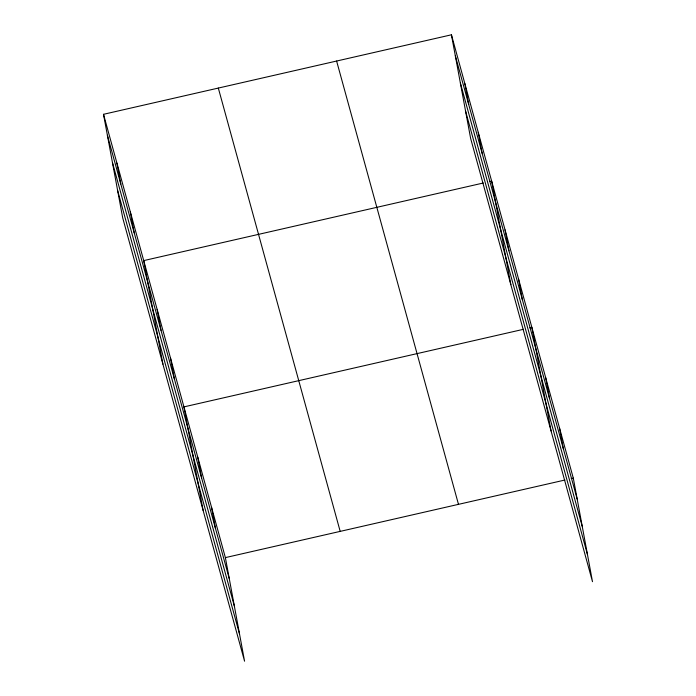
<?xml version="1.0" encoding="UTF-8"?>
<svg xmlns="http://www.w3.org/2000/svg" width="696" height="696" viewBox="0 0 696 696"><rect width="100%" height="100%" fill="white"/><g stroke="black" fill="none" stroke-linecap="round" stroke-linejoin="round"><path stroke-width="1.04" d="M103.504 114.309L225.374 557.618L244.566 661.2L122.705 217.883L103.504 114.309L451.434 34.8L573.295 478.117L592.496 581.691L470.627 138.382L451.434 34.8M483.294 183.005L143.724 260.6L162.916 364.182M489.558 181.569L491.646 181.09L510.847 284.673M523.514 329.295L183.935 406.89L203.136 510.473M529.778 327.868L531.866 327.39L551.058 430.963M225.374 557.618L564.952 480.022M571.207 478.596L573.295 478.117M455.315 55.758L577.184 499.075M460.369 83.024L582.239 526.341M465.572 111.116L587.441 554.425M336.612 61.039L458.481 504.348M218.318 88.07L340.187 531.387M107.384 135.259L229.254 578.576M112.439 162.525L234.308 605.842M117.65 190.617L239.511 633.934M559.488 427.875L563.368 448.833M545.673 377.632L549.562 398.59M518.459 278.626L522.339 299.576M505.052 229.863L508.941 250.812M478.239 132.327L482.128 153.285M464.841 83.563L468.721 104.522M211.558 507.375L215.447 528.334M197.751 457.133L201.631 478.091M170.529 358.127L174.418 379.085M157.122 309.363L161.011 330.322M130.317 211.836L134.197 232.795M116.911 163.073L120.791 184.031"/></g></svg>
